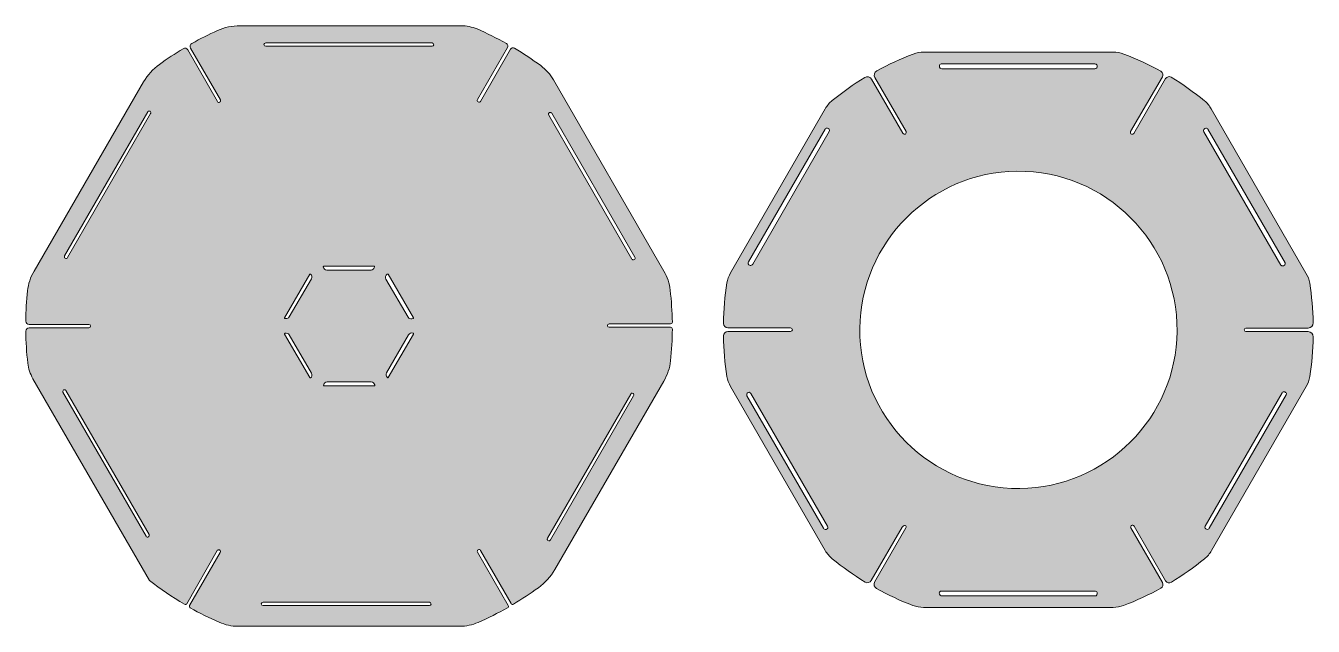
# Model space of a CAD drawing. Header units: inches. Extents: x -0.2 to 22.9, y 0 to 27.3.
# Drawn here: x 10.7 to 22.84, y 13.27 to 18.94 of the extents above; entities that cross this region are included whole.
import ezdxf

# ---------------------------------------------------------------- set-up
doc = ezdxf.new("R2010")
doc.units = ezdxf.units.IN
doc.header["$MEASUREMENT"] = 0
doc.layers.add('Paper Pumpkin Blank', color=7, linetype='Continuous', lineweight=0)

msp = doc.modelspace()

# ---------------------------------------------------------------- hatches: boundary and pattern name
at = {"layer": 'Paper Pumpkin Blank', "true_color": 0xf7941d, "transparency": 33554687}
h = msp.add_hatch(color=30, dxfattribs=at)
h.dxf.hatch_style = 2
edge = h.paths.add_edge_path()
edge.add_spline(control_points=[(13.542, 15.576), (13.542, 15.576), (13.958, 15.576), (13.958, 15.576), (13.975, 15.576), (13.989, 15.564), (13.992, 15.549), (13.992, 15.546), (13.993, 15.544), (13.993, 15.544), (13.993, 15.543), (13.99, 15.54), (13.989, 15.54), (13.989, 15.54), (13.514, 15.54), (13.514, 15.54), (13.511, 15.54), (13.508, 15.542), (13.51, 15.544), (13.51, 15.546), (13.51, 15.547), (13.513, 15.553), (13.513, 15.565), (13.526, 15.576), (13.542, 15.576)], knot_values=[0, 0, 0, 0, 1, 1, 1, 2, 2, 2, 3, 3, 3, 4, 4, 4, 5, 5, 5, 6, 6, 6, 7, 7, 7, 8, 8, 8, 8], degree=3, periodic=0)
edge = h.paths.add_edge_path()
edge.add_spline(control_points=[(15.621, 14.104), (15.621, 14.104), (16.406, 15.462), (16.406, 15.462), (16.41, 15.471), (16.419, 15.474), (16.428, 15.468), (16.436, 15.464), (16.439, 15.454), (16.433, 15.446), (16.433, 15.446), (15.649, 14.088), (15.649, 14.088), (15.644, 14.079), (15.635, 14.076), (15.626, 14.082), (15.619, 14.086), (15.617, 14.096), (15.621, 14.104)], knot_values=[0, 0, 0, 0, 1, 1, 1, 2, 2, 2, 3, 3, 3, 4, 4, 4, 5, 5, 5, 6, 6, 6, 6], degree=3, periodic=0)
edge = h.paths.add_edge_path()
edge.add_spline(control_points=[(15.639, 18.117), (15.647, 18.121), (15.657, 18.119), (15.661, 18.111), (15.661, 18.111), (16.446, 16.753), (16.446, 16.753), (16.45, 16.746), (16.447, 16.736), (16.44, 16.731), (16.432, 16.726), (16.422, 16.728), (16.418, 16.736), (16.418, 16.736), (15.633, 18.094), (15.633, 18.094), (15.629, 18.103), (15.631, 18.113), (15.639, 18.117)], knot_values=[0, 0, 0, 0, 1, 1, 1, 2, 2, 2, 3, 3, 3, 4, 4, 4, 5, 5, 5, 6, 6, 6, 6], degree=3, periodic=0)
edge = h.paths.add_edge_path()
edge.add_spline(control_points=[(14.533, 18.742), (14.533, 18.742), (12.964, 18.742), (12.964, 18.742), (12.954, 18.742), (12.947, 18.749), (12.947, 18.758), (12.947, 18.767), (12.954, 18.774), (12.964, 18.774), (12.964, 18.774), (14.532, 18.774), (14.532, 18.774), (14.542, 18.774), (14.549, 18.767), (14.549, 18.757), (14.549, 18.749), (14.542, 18.742), (14.533, 18.742)], knot_values=[0, 0, 0, 0, 1, 1, 1, 2, 2, 2, 3, 3, 3, 4, 4, 4, 5, 5, 5, 6, 6, 6, 6], degree=3, periodic=0)
edge = h.paths.add_edge_path()
edge.add_spline(control_points=[(14.357, 16.028), (14.357, 16.028), (14.119, 15.617), (14.119, 15.617), (14.118, 15.614), (14.115, 15.614), (14.114, 15.614), (14.112, 15.614), (14.112, 15.615), (14.108, 15.621), (14.097, 15.632), (14.096, 15.649), (14.103, 15.661), (14.103, 15.661), (14.311, 16.022), (14.311, 16.022), (14.319, 16.036), (14.337, 16.043), (14.353, 16.036), (14.356, 16.035), (14.356, 16.035), (14.357, 16.035), (14.358, 16.032), (14.358, 16.029), (14.357, 16.028)], knot_values=[0, 0, 0, 0, 1, 1, 1, 2, 2, 2, 3, 3, 3, 4, 4, 4, 5, 5, 5, 6, 6, 6, 7, 7, 7, 8, 8, 8, 8], degree=3, periodic=0)
edge = h.paths.add_edge_path()
edge.add_spline(control_points=[(14.356, 16.175), (14.354, 16.175), (14.353, 16.175), (14.343, 16.172), (14.329, 16.169), (14.314, 16.175), (14.306, 16.188), (14.306, 16.188), (14.097, 16.547), (14.097, 16.547), (14.089, 16.562), (14.093, 16.582), (14.108, 16.592), (14.111, 16.593), (14.111, 16.594), (14.112, 16.594), (14.114, 16.596), (14.117, 16.594), (14.118, 16.592), (14.118, 16.592), (14.356, 16.181), (14.356, 16.181), (14.358, 16.178), (14.358, 16.175), (14.356, 16.175)], knot_values=[0, 0, 0, 0, 1, 1, 1, 2, 2, 2, 3, 3, 3, 4, 4, 4, 5, 5, 5, 6, 6, 6, 7, 7, 7, 8, 8, 8, 8], degree=3, periodic=0)
edge = h.paths.add_edge_path()
edge.add_spline(control_points=[(13.957, 16.632), (13.957, 16.632), (13.54, 16.632), (13.54, 16.632), (13.524, 16.632), (13.51, 16.644), (13.507, 16.66), (13.507, 16.663), (13.506, 16.664), (13.506, 16.664), (13.506, 16.665), (13.508, 16.668), (13.51, 16.668), (13.51, 16.668), (13.985, 16.668), (13.985, 16.668), (13.988, 16.668), (13.99, 16.667), (13.989, 16.664), (13.989, 16.663), (13.989, 16.661), (13.986, 16.656), (13.985, 16.643), (13.972, 16.632), (13.957, 16.632)], knot_values=[0, 0, 0, 0, 1, 1, 1, 2, 2, 2, 3, 3, 3, 4, 4, 4, 5, 5, 5, 6, 6, 6, 7, 7, 7, 8, 8, 8, 8], degree=3, periodic=0)
edge = h.paths.add_edge_path()
edge.add_spline(control_points=[(13.394, 15.658), (13.403, 15.643), (13.4, 15.622), (13.385, 15.614), (13.385, 15.614), (13.385, 15.614), (13.385, 15.614), (13.385, 15.614), (13.385, 15.614), (13.385, 15.614), (13.383, 15.613), (13.381, 15.614), (13.379, 15.617), (13.379, 15.617), (13.14, 16.028), (13.14, 16.028), (13.139, 16.031), (13.139, 16.033), (13.142, 16.033), (13.143, 16.035), (13.146, 16.035), (13.147, 16.036), (13.161, 16.04), (13.178, 16.033), (13.185, 16.021), (13.185, 16.021), (13.394, 15.658), (13.394, 15.658)], knot_values=[0, 0, 0, 0, 1, 1, 1, 2, 2, 2, 3, 3, 3, 4, 4, 4, 5, 5, 5, 6, 6, 6, 7, 7, 7, 8, 8, 8, 9, 9, 9, 9], degree=3, periodic=0)
edge = h.paths.add_edge_path()
edge.add_spline(control_points=[(13.185, 16.19), (13.178, 16.179), (13.165, 16.172), (13.153, 16.174), (13.144, 16.175), (13.143, 16.174), (13.142, 16.175), (13.142, 16.175), (13.142, 16.175), (13.142, 16.175), (13.14, 16.176), (13.14, 16.179), (13.142, 16.181), (13.142, 16.181), (13.379, 16.592), (13.379, 16.592), (13.381, 16.594), (13.383, 16.594), (13.385, 16.594), (13.385, 16.594), (13.385, 16.594), (13.386, 16.593), (13.399, 16.582), (13.403, 16.565), (13.394, 16.55), (13.394, 16.55), (13.185, 16.19), (13.185, 16.19)], knot_values=[0, 0, 0, 0, 1, 1, 1, 2, 2, 2, 3, 3, 3, 4, 4, 4, 5, 5, 5, 6, 6, 6, 7, 7, 7, 8, 8, 8, 9, 9, 9, 9], degree=3, periodic=0)
edge = h.paths.add_edge_path()
edge.add_spline(control_points=[(14.507, 13.467), (14.507, 13.467), (12.939, 13.467), (12.939, 13.467), (12.929, 13.467), (12.922, 13.474), (12.922, 13.483), (12.922, 13.492), (12.929, 13.499), (12.939, 13.499), (12.939, 13.499), (14.507, 13.499), (14.507, 13.499), (14.517, 13.499), (14.524, 13.492), (14.524, 13.482), (14.522, 13.474), (14.515, 13.467), (14.507, 13.467)], knot_values=[0, 0, 0, 0, 1, 1, 1, 2, 2, 2, 3, 3, 3, 4, 4, 4, 5, 5, 5, 6, 6, 6, 6], degree=3, periodic=0)
edge = h.paths.add_edge_path()
edge.add_spline(control_points=[(11.878, 18.107), (11.878, 18.107), (11.094, 16.749), (11.094, 16.749), (11.09, 16.74), (11.081, 16.738), (11.072, 16.743), (11.064, 16.749), (11.061, 16.757), (11.067, 16.765), (11.067, 16.765), (11.851, 18.124), (11.851, 18.124), (11.856, 18.132), (11.865, 18.135), (11.874, 18.129), (11.881, 18.124), (11.883, 18.114), (11.878, 18.107)], knot_values=[0, 0, 0, 0, 1, 1, 1, 2, 2, 2, 3, 3, 3, 4, 4, 4, 5, 5, 5, 6, 6, 6, 6], degree=3, periodic=0)
edge = h.paths.add_edge_path()
edge.add_spline(control_points=[(11.857, 14.115), (11.849, 14.111), (11.839, 14.112), (11.835, 14.121), (11.835, 14.121), (11.05, 15.479), (11.05, 15.479), (11.046, 15.486), (11.049, 15.496), (11.056, 15.501), (11.064, 15.506), (11.074, 15.504), (11.078, 15.496), (11.078, 15.496), (11.863, 14.138), (11.863, 14.138), (11.868, 14.129), (11.865, 14.121), (11.857, 14.115)], knot_values=[0, 0, 0, 0, 1, 1, 1, 2, 2, 2, 3, 3, 3, 4, 4, 4, 5, 5, 5, 6, 6, 6, 6], degree=3, periodic=0)
edge = h.paths.add_edge_path()
edge.add_spline(control_points=[(16.782, 15.776), (16.793, 15.876), (16.799, 15.975), (16.799, 16.075), (16.799, 16.085), (16.792, 16.092), (16.782, 16.092), (16.782, 16.092), (16.203, 16.092), (16.203, 16.092), (16.193, 16.092), (16.186, 16.099), (16.186, 16.108), (16.186, 16.117), (16.193, 16.124), (16.203, 16.124), (16.203, 16.124), (16.782, 16.124), (16.782, 16.124), (16.792, 16.124), (16.799, 16.131), (16.799, 16.14), (16.797, 16.242), (16.79, 16.342), (16.779, 16.442), (16.772, 16.506), (16.751, 16.567), (16.719, 16.621), (16.719, 16.621), (15.678, 18.425), (15.678, 18.425), (15.647, 18.478), (15.607, 18.524), (15.557, 18.56), (15.478, 18.618), (15.396, 18.674), (15.31, 18.724), (15.297, 18.732), (15.279, 18.726), (15.272, 18.714), (15.272, 18.714), (14.989, 18.222), (14.989, 18.222), (14.985, 18.214), (14.975, 18.211), (14.967, 18.217), (14.958, 18.221), (14.956, 18.231), (14.961, 18.239), (14.961, 18.239), (15.244, 18.731), (15.244, 18.731), (15.251, 18.743), (15.247, 18.761), (15.235, 18.768), (15.143, 18.819), (15.051, 18.865), (14.957, 18.906), (14.91, 18.926), (14.857, 18.936), (14.806, 18.936), (14.806, 18.936), (12.721, 18.936), (12.721, 18.936), (12.647, 18.936), (12.575, 18.921), (12.508, 18.89), (12.426, 18.854), (12.346, 18.814), (12.267, 18.769), (12.251, 18.761), (12.246, 18.742), (12.254, 18.726), (12.254, 18.726), (12.536, 18.238), (12.536, 18.238), (12.54, 18.231), (12.537, 18.221), (12.531, 18.215), (12.522, 18.211), (12.512, 18.213), (12.508, 18.221), (12.508, 18.221), (12.228, 18.708), (12.228, 18.708), (12.219, 18.724), (12.2, 18.729), (12.185, 18.719), (12.108, 18.674), (12.033, 18.624), (11.961, 18.571), (11.9, 18.526), (11.85, 18.471), (11.812, 18.406), (11.812, 18.406), (10.778, 16.621), (10.778, 16.621), (10.744, 16.564), (10.724, 16.501), (10.717, 16.436), (10.707, 16.342), (10.7, 16.247), (10.7, 16.151), (10.7, 16.133), (10.714, 16.119), (10.732, 16.119), (10.732, 16.119), (11.294, 16.119), (11.294, 16.119), (11.304, 16.119), (11.311, 16.113), (11.311, 16.103), (11.311, 16.094), (11.304, 16.088), (11.294, 16.088), (11.294, 16.088), (10.732, 16.088), (10.732, 16.088), (10.714, 16.088), (10.7, 16.072), (10.7, 16.056), (10.701, 15.954), (10.708, 15.854), (10.719, 15.754), (10.725, 15.703), (10.742, 15.653), (10.768, 15.607), (10.768, 15.607), (11.867, 13.704), (11.867, 13.704), (11.971, 13.624), (12.081, 13.549), (12.196, 13.479), (12.204, 13.475), (12.214, 13.478), (12.218, 13.485), (12.218, 13.485), (12.507, 13.986), (12.507, 13.986), (12.511, 13.994), (12.521, 13.997), (12.529, 13.992), (12.537, 13.986), (12.54, 13.978), (12.535, 13.969), (12.535, 13.969), (12.246, 13.468), (12.246, 13.468), (12.242, 13.46), (12.244, 13.45), (12.251, 13.446), (12.34, 13.396), (12.432, 13.35), (12.524, 13.31), (12.581, 13.285), (12.642, 13.272), (12.704, 13.272), (12.704, 13.272), (14.792, 13.272), (14.792, 13.272), (14.853, 13.272), (14.912, 13.285), (14.968, 13.308), (15.062, 13.35), (15.154, 13.396), (15.244, 13.446), (15.253, 13.45), (15.256, 13.46), (15.25, 13.468), (15.25, 13.468), (14.961, 13.971), (14.961, 13.971), (14.957, 13.978), (14.96, 13.988), (14.967, 13.993), (14.975, 13.997), (14.985, 13.996), (14.989, 13.988), (14.989, 13.988), (15.278, 13.486), (15.278, 13.486), (15.282, 13.478), (15.293, 13.475), (15.3, 13.481), (15.381, 13.528), (15.458, 13.579), (15.535, 13.635), (15.597, 13.681), (15.65, 13.739), (15.69, 13.806), (15.69, 13.806), (16.718, 15.585), (16.718, 15.585), (16.753, 15.643), (16.775, 15.708), (16.782, 15.776)], knot_values=[0, 0, 0, 0, 1, 1, 1, 2, 2, 2, 3, 3, 3, 4, 4, 4, 5, 5, 5, 6, 6, 6, 7, 7, 7, 8, 8, 8, 9, 9, 9, 10, 10, 10, 11, 11, 11, 12, 12, 12, 13, 13, 13, 14, 14, 14, 15, 15, 15, 16, 16, 16, 17, 17, 17, 18, 18, 18, 19, 19, 19, 20, 20, 20, 21, 21, 21, 22, 22, 22, 23, 23, 23, 24, 24, 24, 25, 25, 25, 26, 26, 26, 27, 27, 27, 28, 28, 28, 29, 29, 29, 30, 30, 30, 31, 31, 31, 32, 32, 32, 33, 33, 33, 34, 34, 34, 35, 35, 35, 36, 36, 36, 37, 37, 37, 38, 38, 38, 39, 39, 39, 40, 40, 40, 41, 41, 41, 42, 42, 42, 43, 43, 43, 44, 44, 44, 45, 45, 45, 46, 46, 46, 47, 47, 47, 48, 48, 48, 49, 49, 49, 50, 50, 50, 51, 51, 51, 52, 52, 52, 53, 53, 53, 54, 54, 54, 55, 55, 55, 56, 56, 56, 57, 57, 57, 58, 58, 58, 59, 59, 59, 60, 60, 60, 61, 61, 61, 62, 62, 62, 63, 63, 63, 64, 64, 64, 65, 65, 65, 65], degree=3, periodic=0)
h = msp.add_hatch(color=30, dxfattribs=at)
h.dxf.hatch_style = 2
edge = h.paths.add_edge_path()
edge.add_spline(control_points=[(21.832, 14.192), (21.822, 14.197), (21.819, 14.208), (21.825, 14.217), (21.825, 14.217), (22.551, 15.475), (22.551, 15.475), (22.556, 15.483), (22.567, 15.486), (22.575, 15.482), (22.575, 15.482), (22.583, 15.478), (22.583, 15.478), (22.592, 15.474), (22.594, 15.462), (22.59, 15.454), (22.59, 15.454), (21.864, 14.196), (21.864, 14.196), (21.858, 14.186), (21.847, 14.183), (21.839, 14.189), (21.839, 14.189), (21.832, 14.192), (21.832, 14.192)], knot_values=[0, 0, 0, 0, 1, 1, 1, 2, 2, 2, 3, 3, 3, 4, 4, 4, 5, 5, 5, 6, 6, 6, 7, 7, 7, 8, 8, 8, 8], degree=3, periodic=0)
edge = h.paths.add_edge_path()
edge.add_spline(control_points=[(21.818, 17.964), (21.818, 17.964), (21.822, 17.967), (21.822, 17.967), (21.832, 17.972), (21.846, 17.969), (21.851, 17.96), (21.851, 17.96), (22.578, 16.701), (22.578, 16.701), (22.582, 16.693), (22.579, 16.683), (22.572, 16.678), (22.572, 16.678), (22.563, 16.672), (22.563, 16.672), (22.554, 16.668), (22.544, 16.671), (22.539, 16.678), (22.539, 16.678), (21.813, 17.936), (21.813, 17.936), (21.806, 17.946), (21.808, 17.958), (21.818, 17.964)], knot_values=[0, 0, 0, 0, 1, 1, 1, 2, 2, 2, 3, 3, 3, 4, 4, 4, 5, 5, 5, 6, 6, 6, 7, 7, 7, 8, 8, 8, 8], degree=3, periodic=0)
edge = h.paths.add_edge_path()
edge.add_spline(control_points=[(20.076, 14.571), (19.239, 14.564), (18.56, 15.243), (18.567, 16.081), (18.574, 16.893), (19.238, 17.557), (20.05, 17.564), (20.888, 17.571), (21.567, 16.892), (21.56, 16.054), (21.553, 15.242), (20.889, 14.578), (20.076, 14.571)], knot_values=[0, 0, 0, 0, 1, 1, 1, 2, 2, 2, 3, 3, 3, 4, 4, 4, 4], degree=3, periodic=0)
edge = h.paths.add_edge_path()
edge.add_spline(control_points=[(20.785, 13.558), (20.785, 13.558), (19.344, 13.558), (19.344, 13.558), (19.329, 13.558), (19.317, 13.571), (19.317, 13.586), (19.317, 13.586), (19.317, 13.586), (19.317, 13.586), (19.317, 13.594), (19.321, 13.604), (19.343, 13.604), (19.343, 13.604), (19.347, 13.604), (19.347, 13.604), (19.347, 13.604), (20.783, 13.604), (20.783, 13.604), (20.793, 13.604), (20.803, 13.599), (20.806, 13.589), (20.811, 13.572), (20.8, 13.558), (20.785, 13.558)], knot_values=[0, 0, 0, 0, 1, 1, 1, 2, 2, 2, 3, 3, 3, 4, 4, 4, 5, 5, 5, 6, 6, 6, 7, 7, 7, 8, 8, 8, 8], degree=3, periodic=0)
edge = h.paths.add_edge_path()
edge.add_spline(control_points=[(18.279, 17.938), (18.279, 17.938), (17.557, 16.688), (17.557, 16.688), (17.553, 16.679), (17.542, 16.674), (17.532, 16.676), (17.515, 16.679), (17.51, 16.697), (17.517, 16.71), (17.517, 16.71), (18.239, 17.96), (18.239, 17.96), (18.243, 17.968), (18.254, 17.974), (18.264, 17.971), (18.279, 17.967), (18.286, 17.95), (18.279, 17.938)], knot_values=[0, 0, 0, 0, 1, 1, 1, 2, 2, 2, 3, 3, 3, 4, 4, 4, 5, 5, 5, 6, 6, 6, 6], degree=3, periodic=0)
edge = h.paths.add_edge_path()
edge.add_spline(control_points=[(18.249, 14.185), (18.239, 14.182), (18.229, 14.188), (18.224, 14.196), (18.224, 14.196), (17.503, 15.444), (17.503, 15.444), (17.499, 15.453), (17.499, 15.464), (17.504, 15.471), (17.515, 15.483), (17.533, 15.481), (17.54, 15.467), (17.54, 15.467), (18.262, 14.217), (18.262, 14.217), (18.272, 14.206), (18.265, 14.189), (18.249, 14.185)], knot_values=[0, 0, 0, 0, 1, 1, 1, 2, 2, 2, 3, 3, 3, 4, 4, 4, 5, 5, 5, 6, 6, 6, 6], degree=3, periodic=0)
edge = h.paths.add_edge_path()
edge.add_spline(control_points=[(19.318, 18.558), (19.318, 18.568), (19.326, 18.576), (19.336, 18.576), (19.336, 18.576), (20.783, 18.576), (20.783, 18.576), (20.793, 18.576), (20.803, 18.571), (20.806, 18.561), (20.811, 18.546), (20.799, 18.531), (20.785, 18.531), (20.785, 18.531), (19.34, 18.531), (19.34, 18.531), (19.328, 18.531), (19.318, 18.54), (19.318, 18.553), (19.318, 18.553), (19.318, 18.558), (19.318, 18.558), (19.318, 18.558), (19.318, 18.558), (19.318, 18.558)], knot_values=[0, 0, 0, 0, 1, 1, 1, 2, 2, 2, 3, 3, 3, 4, 4, 4, 5, 5, 5, 6, 6, 6, 7, 7, 7, 8, 8, 8, 8], degree=3, periodic=0)
edge = h.paths.add_edge_path()
edge.add_spline(control_points=[(22.811, 15.628), (22.831, 15.75), (22.842, 15.875), (22.844, 16.003), (22.844, 16.029), (22.824, 16.051), (22.797, 16.051), (22.797, 16.051), (22.21, 16.051), (22.21, 16.051), (22.2, 16.051), (22.193, 16.058), (22.193, 16.068), (22.193, 16.068), (22.193, 16.068), (22.193, 16.068), (22.193, 16.078), (22.201, 16.085), (22.21, 16.085), (22.21, 16.085), (22.797, 16.085), (22.797, 16.085), (22.824, 16.085), (22.844, 16.106), (22.844, 16.133), (22.842, 16.261), (22.829, 16.386), (22.811, 16.508), (22.806, 16.542), (22.794, 16.575), (22.776, 16.604), (22.776, 16.604), (21.883, 18.151), (21.883, 18.151), (21.867, 18.181), (21.844, 18.207), (21.818, 18.229), (21.718, 18.31), (21.614, 18.385), (21.504, 18.451), (21.486, 18.462), (21.463, 18.456), (21.451, 18.438), (21.451, 18.438), (21.153, 17.921), (21.153, 17.921), (21.149, 17.913), (21.138, 17.91), (21.129, 17.914), (21.121, 17.918), (21.118, 17.929), (21.122, 17.938), (21.122, 17.938), (21.421, 18.454), (21.421, 18.454), (21.432, 18.472), (21.425, 18.496), (21.407, 18.507), (21.294, 18.569), (21.178, 18.624), (21.057, 18.669), (21.025, 18.682), (20.99, 18.688), (20.957, 18.688), (20.957, 18.688), (19.171, 18.688), (19.171, 18.688), (19.136, 18.688), (19.103, 18.682), (19.071, 18.669), (18.953, 18.625), (18.838, 18.571), (18.728, 18.511), (18.704, 18.499), (18.697, 18.469), (18.71, 18.447), (18.71, 18.447), (19.004, 17.939), (19.004, 17.939), (19.008, 17.931), (19.006, 17.919), (18.997, 17.915), (18.989, 17.911), (18.979, 17.914), (18.974, 17.922), (18.974, 17.922), (18.679, 18.432), (18.679, 18.432), (18.667, 18.454), (18.636, 18.462), (18.614, 18.449), (18.507, 18.383), (18.404, 18.31), (18.307, 18.231), (18.281, 18.21), (18.258, 18.182), (18.242, 18.153), (18.242, 18.153), (17.349, 16.606), (17.349, 16.606), (17.332, 16.576), (17.319, 16.543), (17.314, 16.51), (17.294, 16.385), (17.282, 16.258), (17.281, 16.128), (17.281, 16.106), (17.299, 16.086), (17.321, 16.086), (17.321, 16.086), (17.915, 16.086), (17.915, 16.086), (17.925, 16.086), (17.932, 16.078), (17.932, 16.069), (17.932, 16.06), (17.924, 16.053), (17.915, 16.053), (17.915, 16.053), (17.321, 16.053), (17.321, 16.053), (17.299, 16.053), (17.281, 16.035), (17.281, 16.011), (17.283, 15.882), (17.294, 15.754), (17.314, 15.629), (17.319, 15.596), (17.331, 15.562), (17.349, 15.533), (17.349, 15.533), (18.242, 13.986), (18.242, 13.986), (18.258, 13.957), (18.281, 13.931), (18.307, 13.908), (18.406, 13.829), (18.508, 13.756), (18.617, 13.689), (18.638, 13.676), (18.664, 13.683), (18.676, 13.704), (18.676, 13.704), (18.967, 14.207), (18.967, 14.207), (18.972, 14.217), (18.985, 14.224), (18.996, 14.224), (18.996, 14.224), (18.996, 14.224), (18.996, 14.224), (19.004, 14.219), (19.007, 14.208), (19.003, 14.2), (19.003, 14.2), (18.707, 13.687), (18.707, 13.687), (18.694, 13.667), (18.703, 13.64), (18.724, 13.628), (18.835, 13.567), (18.95, 13.514), (19.069, 13.468), (19.101, 13.456), (19.136, 13.45), (19.169, 13.45), (19.169, 13.45), (20.956, 13.45), (20.956, 13.45), (20.99, 13.45), (21.024, 13.456), (21.056, 13.468), (21.176, 13.514), (21.293, 13.568), (21.406, 13.631), (21.425, 13.642), (21.432, 13.665), (21.421, 13.685), (21.421, 13.685), (21.124, 14.2), (21.124, 14.2), (21.119, 14.208), (21.122, 14.219), (21.131, 14.224), (21.139, 14.228), (21.149, 14.225), (21.154, 14.217), (21.154, 14.217), (21.451, 13.701), (21.451, 13.701), (21.463, 13.682), (21.488, 13.676), (21.506, 13.687), (21.615, 13.754), (21.719, 13.828), (21.819, 13.908), (21.846, 13.929), (21.868, 13.957), (21.885, 13.986), (21.885, 13.986), (22.778, 15.533), (22.778, 15.533), (22.793, 15.561), (22.806, 15.594), (22.811, 15.628)], knot_values=[0, 0, 0, 0, 1, 1, 1, 2, 2, 2, 3, 3, 3, 4, 4, 4, 5, 5, 5, 6, 6, 6, 7, 7, 7, 8, 8, 8, 9, 9, 9, 10, 10, 10, 11, 11, 11, 12, 12, 12, 13, 13, 13, 14, 14, 14, 15, 15, 15, 16, 16, 16, 17, 17, 17, 18, 18, 18, 19, 19, 19, 20, 20, 20, 21, 21, 21, 22, 22, 22, 23, 23, 23, 24, 24, 24, 25, 25, 25, 26, 26, 26, 27, 27, 27, 28, 28, 28, 29, 29, 29, 30, 30, 30, 31, 31, 31, 32, 32, 32, 33, 33, 33, 34, 34, 34, 35, 35, 35, 36, 36, 36, 37, 37, 37, 38, 38, 38, 39, 39, 39, 40, 40, 40, 41, 41, 41, 42, 42, 42, 43, 43, 43, 44, 44, 44, 45, 45, 45, 46, 46, 46, 47, 47, 47, 48, 48, 48, 49, 49, 49, 50, 50, 50, 51, 51, 51, 52, 52, 52, 53, 53, 53, 54, 54, 54, 55, 55, 55, 56, 56, 56, 57, 57, 57, 58, 58, 58, 59, 59, 59, 60, 60, 60, 61, 61, 61, 62, 62, 62, 63, 63, 63, 64, 64, 64, 65, 65, 65, 66, 66, 66, 67, 67, 67, 68, 68, 68, 68], degree=3, periodic=0)

# ---------------------------------------------------------------- linework, layer by layer
at = {"layer": 'Paper Pumpkin Blank'}
for points, knots in [([(16.782, 15.776), (16.793, 15.876), (16.799, 15.975), (16.799, 16.075), (16.799, 16.085), (16.792, 16.092), (16.782, 16.092), (16.782, 16.092), (16.203, 16.092), (16.203, 16.092), (16.193, 16.092), (16.186, 16.099), (16.186, 16.108), (16.186, 16.117), (16.193, 16.124), (16.203, 16.124), (16.203, 16.124), (16.782, 16.124), (16.782, 16.124), (16.792, 16.124), (16.799, 16.131), (16.799, 16.14), (16.797, 16.242), (16.79, 16.342), (16.779, 16.442), (16.772, 16.506), (16.751, 16.567), (16.719, 16.621), (16.719, 16.621), (15.678, 18.425), (15.678, 18.425), (15.647, 18.478), (15.607, 18.524), (15.557, 18.56), (15.478, 18.618), (15.396, 18.674), (15.31, 18.724), (15.297, 18.732), (15.279, 18.726), (15.272, 18.714), (15.272, 18.714), (14.989, 18.222), (14.989, 18.222), (14.985, 18.214), (14.975, 18.211), (14.967, 18.217), (14.958, 18.221), (14.956, 18.231), (14.961, 18.239), (14.961, 18.239), (15.244, 18.731), (15.244, 18.731), (15.251, 18.743), (15.247, 18.761), (15.235, 18.768), (15.143, 18.819), (15.051, 18.865), (14.957, 18.906), (14.91, 18.926), (14.857, 18.936), (14.806, 18.936), (14.806, 18.936), (12.721, 18.936), (12.721, 18.936), (12.647, 18.936), (12.575, 18.921), (12.508, 18.89), (12.426, 18.854), (12.346, 18.814), (12.267, 18.769), (12.251, 18.761), (12.246, 18.742), (12.254, 18.726), (12.254, 18.726), (12.536, 18.238), (12.536, 18.238), (12.54, 18.231), (12.537, 18.221), (12.531, 18.215), (12.522, 18.211), (12.512, 18.213), (12.508, 18.221), (12.508, 18.221), (12.228, 18.708), (12.228, 18.708), (12.219, 18.724), (12.2, 18.729), (12.185, 18.719), (12.108, 18.674), (12.033, 18.624), (11.961, 18.571), (11.9, 18.526), (11.85, 18.471), (11.812, 18.406), (11.812, 18.406), (10.778, 16.621), (10.778, 16.621), (10.744, 16.564), (10.724, 16.501), (10.717, 16.436), (10.707, 16.342), (10.7, 16.247), (10.7, 16.151), (10.7, 16.133), (10.714, 16.119), (10.732, 16.119), (10.732, 16.119), (11.294, 16.119), (11.294, 16.119), (11.304, 16.119), (11.311, 16.113), (11.311, 16.103), (11.311, 16.094), (11.304, 16.088), (11.294, 16.088), (11.294, 16.088), (10.732, 16.088), (10.732, 16.088), (10.714, 16.088), (10.7, 16.072), (10.7, 16.056), (10.701, 15.954), (10.708, 15.854), (10.719, 15.754), (10.725, 15.703), (10.742, 15.653), (10.768, 15.607), (10.768, 15.607), (11.867, 13.704), (11.867, 13.704), (11.971, 13.624), (12.081, 13.549), (12.196, 13.479), (12.204, 13.475), (12.214, 13.478), (12.218, 13.485), (12.218, 13.485), (12.507, 13.986), (12.507, 13.986), (12.511, 13.994), (12.521, 13.997), (12.529, 13.992), (12.537, 13.986), (12.54, 13.978), (12.535, 13.969), (12.535, 13.969), (12.246, 13.468), (12.246, 13.468), (12.242, 13.46), (12.244, 13.45), (12.251, 13.446), (12.34, 13.396), (12.432, 13.35), (12.524, 13.31), (12.581, 13.285), (12.642, 13.272), (12.704, 13.272), (12.704, 13.272), (14.792, 13.272), (14.792, 13.272), (14.853, 13.272), (14.912, 13.285), (14.968, 13.308), (15.062, 13.35), (15.154, 13.396), (15.244, 13.446), (15.253, 13.45), (15.256, 13.46), (15.25, 13.468), (15.25, 13.468), (14.961, 13.971), (14.961, 13.971), (14.957, 13.978), (14.96, 13.988), (14.967, 13.993), (14.975, 13.997), (14.985, 13.996), (14.989, 13.988), (14.989, 13.988), (15.278, 13.486), (15.278, 13.486), (15.282, 13.478), (15.293, 13.475), (15.3, 13.481), (15.381, 13.528), (15.458, 13.579), (15.535, 13.635), (15.597, 13.681), (15.65, 13.739), (15.69, 13.806), (15.69, 13.806), (16.718, 15.585), (16.718, 15.585), (16.753, 15.643), (16.775, 15.708), (16.782, 15.776)], [0, 0, 0, 0, 1, 1, 1, 2, 2, 2, 3, 3, 3, 4, 4, 4, 5, 5, 5, 6, 6, 6, 7, 7, 7, 8, 8, 8, 9, 9, 9, 10, 10, 10, 11, 11, 11, 12, 12, 12, 13, 13, 13, 14, 14, 14, 15, 15, 15, 16, 16, 16, 17, 17, 17, 18, 18, 18, 19, 19, 19, 20, 20, 20, 21, 21, 21, 22, 22, 22, 23, 23, 23, 24, 24, 24, 25, 25, 25, 26, 26, 26, 27, 27, 27, 28, 28, 28, 29, 29, 29, 30, 30, 30, 31, 31, 31, 32, 32, 32, 33, 33, 33, 34, 34, 34, 35, 35, 35, 36, 36, 36, 37, 37, 37, 38, 38, 38, 39, 39, 39, 40, 40, 40, 41, 41, 41, 42, 42, 42, 43, 43, 43, 44, 44, 44, 45, 45, 45, 46, 46, 46, 47, 47, 47, 48, 48, 48, 49, 49, 49, 50, 50, 50, 51, 51, 51, 52, 52, 52, 53, 53, 53, 54, 54, 54, 55, 55, 55, 56, 56, 56, 57, 57, 57, 58, 58, 58, 59, 59, 59, 60, 60, 60, 61, 61, 61, 62, 62, 62, 63, 63, 63, 64, 64, 64, 65, 65, 65, 65]), ([(14.533, 18.742), (14.533, 18.742), (12.964, 18.742), (12.964, 18.742), (12.954, 18.742), (12.947, 18.749), (12.947, 18.758), (12.947, 18.767), (12.954, 18.774), (12.964, 18.774), (12.964, 18.774), (14.532, 18.774), (14.532, 18.774), (14.542, 18.774), (14.549, 18.767), (14.549, 18.757), (14.549, 18.749), (14.542, 18.742), (14.533, 18.742)], [0, 0, 0, 0, 1, 1, 1, 2, 2, 2, 3, 3, 3, 4, 4, 4, 5, 5, 5, 6, 6, 6, 6]), ([(22.811, 15.628), (22.831, 15.75), (22.842, 15.875), (22.844, 16.003), (22.844, 16.029), (22.824, 16.051), (22.797, 16.051), (22.797, 16.051), (22.21, 16.051), (22.21, 16.051), (22.2, 16.051), (22.193, 16.058), (22.193, 16.068), (22.193, 16.068), (22.193, 16.068), (22.193, 16.068), (22.193, 16.078), (22.201, 16.085), (22.21, 16.085), (22.21, 16.085), (22.797, 16.085), (22.797, 16.085), (22.824, 16.085), (22.844, 16.106), (22.844, 16.133), (22.842, 16.261), (22.829, 16.386), (22.811, 16.508), (22.806, 16.542), (22.794, 16.575), (22.776, 16.604), (22.776, 16.604), (21.883, 18.151), (21.883, 18.151), (21.867, 18.181), (21.844, 18.207), (21.818, 18.229), (21.718, 18.31), (21.614, 18.385), (21.504, 18.451), (21.486, 18.462), (21.463, 18.456), (21.451, 18.438), (21.451, 18.438), (21.153, 17.921), (21.153, 17.921), (21.149, 17.913), (21.138, 17.91), (21.129, 17.914), (21.121, 17.918), (21.118, 17.929), (21.122, 17.938), (21.122, 17.938), (21.421, 18.454), (21.421, 18.454), (21.432, 18.472), (21.425, 18.496), (21.407, 18.507), (21.294, 18.569), (21.178, 18.624), (21.057, 18.669), (21.025, 18.682), (20.99, 18.688), (20.957, 18.688), (20.957, 18.688), (19.171, 18.688), (19.171, 18.688), (19.136, 18.688), (19.103, 18.682), (19.071, 18.669), (18.953, 18.625), (18.838, 18.571), (18.728, 18.511), (18.704, 18.499), (18.697, 18.469), (18.71, 18.447), (18.71, 18.447), (19.004, 17.939), (19.004, 17.939), (19.008, 17.931), (19.006, 17.919), (18.997, 17.915), (18.989, 17.911), (18.979, 17.914), (18.974, 17.922), (18.974, 17.922), (18.679, 18.432), (18.679, 18.432), (18.667, 18.454), (18.636, 18.462), (18.614, 18.449), (18.507, 18.383), (18.404, 18.31), (18.307, 18.231), (18.281, 18.21), (18.258, 18.182), (18.242, 18.153), (18.242, 18.153), (17.349, 16.606), (17.349, 16.606), (17.332, 16.576), (17.319, 16.543), (17.314, 16.51), (17.294, 16.385), (17.282, 16.258), (17.281, 16.128), (17.281, 16.106), (17.299, 16.086), (17.321, 16.086), (17.321, 16.086), (17.915, 16.086), (17.915, 16.086), (17.925, 16.086), (17.932, 16.078), (17.932, 16.069), (17.932, 16.06), (17.924, 16.053), (17.915, 16.053), (17.915, 16.053), (17.321, 16.053), (17.321, 16.053), (17.299, 16.053), (17.281, 16.035), (17.281, 16.011), (17.283, 15.882), (17.294, 15.754), (17.314, 15.629), (17.319, 15.596), (17.331, 15.562), (17.349, 15.533), (17.349, 15.533), (18.242, 13.986), (18.242, 13.986), (18.258, 13.957), (18.281, 13.931), (18.307, 13.908), (18.406, 13.829), (18.508, 13.756), (18.617, 13.689), (18.638, 13.676), (18.664, 13.683), (18.676, 13.704), (18.676, 13.704), (18.967, 14.207), (18.967, 14.207), (18.972, 14.217), (18.985, 14.224), (18.996, 14.224), (18.996, 14.224), (18.996, 14.224), (18.996, 14.224), (19.004, 14.219), (19.007, 14.208), (19.003, 14.2), (19.003, 14.2), (18.707, 13.687), (18.707, 13.687), (18.694, 13.667), (18.703, 13.64), (18.724, 13.628), (18.835, 13.567), (18.95, 13.514), (19.069, 13.468), (19.101, 13.456), (19.136, 13.45), (19.169, 13.45), (19.169, 13.45), (20.956, 13.45), (20.956, 13.45), (20.99, 13.45), (21.024, 13.456), (21.056, 13.468), (21.176, 13.514), (21.293, 13.568), (21.406, 13.631), (21.425, 13.642), (21.432, 13.665), (21.421, 13.685), (21.421, 13.685), (21.124, 14.2), (21.124, 14.2), (21.119, 14.208), (21.122, 14.219), (21.131, 14.224), (21.139, 14.228), (21.149, 14.225), (21.154, 14.217), (21.154, 14.217), (21.451, 13.701), (21.451, 13.701), (21.463, 13.682), (21.488, 13.676), (21.506, 13.687), (21.615, 13.754), (21.719, 13.828), (21.819, 13.908), (21.846, 13.929), (21.868, 13.957), (21.885, 13.986), (21.885, 13.986), (22.778, 15.533), (22.778, 15.533), (22.793, 15.561), (22.806, 15.594), (22.811, 15.628)], [0, 0, 0, 0, 1, 1, 1, 2, 2, 2, 3, 3, 3, 4, 4, 4, 5, 5, 5, 6, 6, 6, 7, 7, 7, 8, 8, 8, 9, 9, 9, 10, 10, 10, 11, 11, 11, 12, 12, 12, 13, 13, 13, 14, 14, 14, 15, 15, 15, 16, 16, 16, 17, 17, 17, 18, 18, 18, 19, 19, 19, 20, 20, 20, 21, 21, 21, 22, 22, 22, 23, 23, 23, 24, 24, 24, 25, 25, 25, 26, 26, 26, 27, 27, 27, 28, 28, 28, 29, 29, 29, 30, 30, 30, 31, 31, 31, 32, 32, 32, 33, 33, 33, 34, 34, 34, 35, 35, 35, 36, 36, 36, 37, 37, 37, 38, 38, 38, 39, 39, 39, 40, 40, 40, 41, 41, 41, 42, 42, 42, 43, 43, 43, 44, 44, 44, 45, 45, 45, 46, 46, 46, 47, 47, 47, 48, 48, 48, 49, 49, 49, 50, 50, 50, 51, 51, 51, 52, 52, 52, 53, 53, 53, 54, 54, 54, 55, 55, 55, 56, 56, 56, 57, 57, 57, 58, 58, 58, 59, 59, 59, 60, 60, 60, 61, 61, 61, 62, 62, 62, 63, 63, 63, 64, 64, 64, 65, 65, 65, 66, 66, 66, 67, 67, 67, 68, 68, 68, 68]), ([(19.318, 18.558), (19.318, 18.568), (19.326, 18.576), (19.336, 18.576), (19.336, 18.576), (20.783, 18.576), (20.783, 18.576), (20.793, 18.576), (20.803, 18.571), (20.806, 18.561), (20.811, 18.546), (20.799, 18.531), (20.785, 18.531), (20.785, 18.531), (19.34, 18.531), (19.34, 18.531), (19.328, 18.531), (19.318, 18.54), (19.318, 18.553), (19.318, 18.553), (19.318, 18.558), (19.318, 18.558), (19.318, 18.558), (19.318, 18.558), (19.318, 18.558)], [0, 0, 0, 0, 1, 1, 1, 2, 2, 2, 3, 3, 3, 4, 4, 4, 5, 5, 5, 6, 6, 6, 7, 7, 7, 8, 8, 8, 8]), ([(11.878, 18.107), (11.878, 18.107), (11.094, 16.749), (11.094, 16.749), (11.09, 16.74), (11.081, 16.738), (11.072, 16.743), (11.064, 16.749), (11.061, 16.757), (11.067, 16.765), (11.067, 16.765), (11.851, 18.124), (11.851, 18.124), (11.856, 18.132), (11.865, 18.135), (11.874, 18.129), (11.881, 18.124), (11.883, 18.114), (11.878, 18.107)], [0, 0, 0, 0, 1, 1, 1, 2, 2, 2, 3, 3, 3, 4, 4, 4, 5, 5, 5, 6, 6, 6, 6]), ([(15.639, 18.117), (15.647, 18.121), (15.657, 18.119), (15.661, 18.111), (15.661, 18.111), (16.446, 16.753), (16.446, 16.753), (16.45, 16.746), (16.447, 16.736), (16.44, 16.731), (16.432, 16.726), (16.422, 16.728), (16.418, 16.736), (16.418, 16.736), (15.633, 18.094), (15.633, 18.094), (15.629, 18.103), (15.631, 18.113), (15.639, 18.117)], [0, 0, 0, 0, 1, 1, 1, 2, 2, 2, 3, 3, 3, 4, 4, 4, 5, 5, 5, 6, 6, 6, 6]), ([(18.279, 17.938), (18.279, 17.938), (17.557, 16.688), (17.557, 16.688), (17.553, 16.679), (17.542, 16.674), (17.532, 16.676), (17.515, 16.679), (17.51, 16.697), (17.517, 16.71), (17.517, 16.71), (18.239, 17.96), (18.239, 17.96), (18.243, 17.968), (18.254, 17.974), (18.264, 17.971), (18.279, 17.967), (18.286, 17.95), (18.279, 17.938)], [0, 0, 0, 0, 1, 1, 1, 2, 2, 2, 3, 3, 3, 4, 4, 4, 5, 5, 5, 6, 6, 6, 6]), ([(21.818, 17.964), (21.818, 17.964), (21.822, 17.967), (21.822, 17.967), (21.832, 17.972), (21.846, 17.969), (21.851, 17.96), (21.851, 17.96), (22.578, 16.701), (22.578, 16.701), (22.582, 16.693), (22.579, 16.683), (22.572, 16.678), (22.572, 16.678), (22.563, 16.672), (22.563, 16.672), (22.554, 16.668), (22.544, 16.671), (22.539, 16.678), (22.539, 16.678), (21.813, 17.936), (21.813, 17.936), (21.806, 17.946), (21.808, 17.958), (21.818, 17.964)], [0, 0, 0, 0, 1, 1, 1, 2, 2, 2, 3, 3, 3, 4, 4, 4, 5, 5, 5, 6, 6, 6, 7, 7, 7, 8, 8, 8, 8]), ([(20.076, 14.571), (19.239, 14.564), (18.56, 15.243), (18.567, 16.081), (18.574, 16.893), (19.238, 17.557), (20.05, 17.564), (20.888, 17.571), (21.567, 16.892), (21.56, 16.054), (21.553, 15.242), (20.889, 14.578), (20.076, 14.571)], [0, 0, 0, 0, 1, 1, 1, 2, 2, 2, 3, 3, 3, 4, 4, 4, 4]), ([(13.957, 16.632), (13.957, 16.632), (13.54, 16.632), (13.54, 16.632), (13.524, 16.632), (13.51, 16.644), (13.507, 16.66), (13.507, 16.663), (13.506, 16.664), (13.506, 16.664), (13.506, 16.665), (13.508, 16.668), (13.51, 16.668), (13.51, 16.668), (13.985, 16.668), (13.985, 16.668), (13.988, 16.668), (13.99, 16.667), (13.989, 16.664), (13.989, 16.663), (13.989, 16.661), (13.986, 16.656), (13.985, 16.643), (13.972, 16.632), (13.957, 16.632)], [0, 0, 0, 0, 1, 1, 1, 2, 2, 2, 3, 3, 3, 4, 4, 4, 5, 5, 5, 6, 6, 6, 7, 7, 7, 8, 8, 8, 8]), ([(13.185, 16.19), (13.178, 16.179), (13.165, 16.172), (13.153, 16.174), (13.144, 16.175), (13.143, 16.174), (13.142, 16.175), (13.142, 16.175), (13.142, 16.175), (13.142, 16.175), (13.14, 16.176), (13.14, 16.179), (13.142, 16.181), (13.142, 16.181), (13.379, 16.592), (13.379, 16.592), (13.381, 16.594), (13.383, 16.594), (13.385, 16.594), (13.385, 16.594), (13.385, 16.594), (13.386, 16.593), (13.399, 16.582), (13.403, 16.565), (13.394, 16.55), (13.394, 16.55), (13.185, 16.19), (13.185, 16.19)], [0, 0, 0, 0, 1, 1, 1, 2, 2, 2, 3, 3, 3, 4, 4, 4, 5, 5, 5, 6, 6, 6, 7, 7, 7, 8, 8, 8, 9, 9, 9, 9]), ([(14.356, 16.175), (14.354, 16.175), (14.353, 16.175), (14.343, 16.172), (14.329, 16.169), (14.314, 16.175), (14.306, 16.188), (14.306, 16.188), (14.097, 16.547), (14.097, 16.547), (14.089, 16.562), (14.093, 16.582), (14.108, 16.592), (14.111, 16.593), (14.111, 16.594), (14.112, 16.594), (14.114, 16.596), (14.117, 16.594), (14.118, 16.592), (14.118, 16.592), (14.356, 16.181), (14.356, 16.181), (14.358, 16.178), (14.358, 16.175), (14.356, 16.175)], [0, 0, 0, 0, 1, 1, 1, 2, 2, 2, 3, 3, 3, 4, 4, 4, 5, 5, 5, 6, 6, 6, 7, 7, 7, 8, 8, 8, 8]), ([(13.394, 15.658), (13.403, 15.643), (13.4, 15.622), (13.385, 15.614), (13.385, 15.614), (13.385, 15.614), (13.385, 15.614), (13.385, 15.614), (13.385, 15.614), (13.385, 15.614), (13.383, 15.613), (13.381, 15.614), (13.379, 15.617), (13.379, 15.617), (13.14, 16.028), (13.14, 16.028), (13.139, 16.031), (13.139, 16.033), (13.142, 16.033), (13.143, 16.035), (13.146, 16.035), (13.147, 16.036), (13.161, 16.04), (13.178, 16.033), (13.185, 16.021), (13.185, 16.021), (13.394, 15.658), (13.394, 15.658)], [0, 0, 0, 0, 1, 1, 1, 2, 2, 2, 3, 3, 3, 4, 4, 4, 5, 5, 5, 6, 6, 6, 7, 7, 7, 8, 8, 8, 9, 9, 9, 9]), ([(14.357, 16.028), (14.357, 16.028), (14.119, 15.617), (14.119, 15.617), (14.118, 15.614), (14.115, 15.614), (14.114, 15.614), (14.112, 15.614), (14.112, 15.615), (14.108, 15.621), (14.097, 15.632), (14.096, 15.649), (14.103, 15.661), (14.103, 15.661), (14.311, 16.022), (14.311, 16.022), (14.319, 16.036), (14.337, 16.043), (14.353, 16.036), (14.356, 16.035), (14.356, 16.035), (14.357, 16.035), (14.358, 16.032), (14.358, 16.029), (14.357, 16.028)], [0, 0, 0, 0, 1, 1, 1, 2, 2, 2, 3, 3, 3, 4, 4, 4, 5, 5, 5, 6, 6, 6, 7, 7, 7, 8, 8, 8, 8]), ([(13.542, 15.576), (13.542, 15.576), (13.958, 15.576), (13.958, 15.576), (13.975, 15.576), (13.989, 15.564), (13.992, 15.549), (13.992, 15.546), (13.993, 15.544), (13.993, 15.544), (13.993, 15.543), (13.99, 15.54), (13.989, 15.54), (13.989, 15.54), (13.514, 15.54), (13.514, 15.54), (13.511, 15.54), (13.508, 15.542), (13.51, 15.544), (13.51, 15.546), (13.51, 15.547), (13.513, 15.553), (13.513, 15.565), (13.526, 15.576), (13.542, 15.576)], [0, 0, 0, 0, 1, 1, 1, 2, 2, 2, 3, 3, 3, 4, 4, 4, 5, 5, 5, 6, 6, 6, 7, 7, 7, 8, 8, 8, 8]), ([(11.857, 14.115), (11.849, 14.111), (11.839, 14.112), (11.835, 14.121), (11.835, 14.121), (11.05, 15.479), (11.05, 15.479), (11.046, 15.486), (11.049, 15.496), (11.056, 15.501), (11.064, 15.506), (11.074, 15.504), (11.078, 15.496), (11.078, 15.496), (11.863, 14.138), (11.863, 14.138), (11.868, 14.129), (11.865, 14.121), (11.857, 14.115)], [0, 0, 0, 0, 1, 1, 1, 2, 2, 2, 3, 3, 3, 4, 4, 4, 5, 5, 5, 6, 6, 6, 6]), ([(15.621, 14.104), (15.621, 14.104), (16.406, 15.462), (16.406, 15.462), (16.41, 15.471), (16.419, 15.474), (16.428, 15.468), (16.436, 15.464), (16.439, 15.454), (16.433, 15.446), (16.433, 15.446), (15.649, 14.088), (15.649, 14.088), (15.644, 14.079), (15.635, 14.076), (15.626, 14.082), (15.619, 14.086), (15.617, 14.096), (15.621, 14.104)], [0, 0, 0, 0, 1, 1, 1, 2, 2, 2, 3, 3, 3, 4, 4, 4, 5, 5, 5, 6, 6, 6, 6]), ([(18.249, 14.185), (18.239, 14.182), (18.229, 14.188), (18.224, 14.196), (18.224, 14.196), (17.503, 15.444), (17.503, 15.444), (17.499, 15.453), (17.499, 15.464), (17.504, 15.471), (17.515, 15.483), (17.533, 15.481), (17.54, 15.467), (17.54, 15.467), (18.262, 14.217), (18.262, 14.217), (18.272, 14.206), (18.265, 14.189), (18.249, 14.185)], [0, 0, 0, 0, 1, 1, 1, 2, 2, 2, 3, 3, 3, 4, 4, 4, 5, 5, 5, 6, 6, 6, 6]), ([(21.832, 14.192), (21.822, 14.197), (21.819, 14.208), (21.825, 14.217), (21.825, 14.217), (22.551, 15.475), (22.551, 15.475), (22.556, 15.483), (22.567, 15.486), (22.575, 15.482), (22.575, 15.482), (22.583, 15.478), (22.583, 15.478), (22.592, 15.474), (22.594, 15.462), (22.59, 15.454), (22.59, 15.454), (21.864, 14.196), (21.864, 14.196), (21.858, 14.186), (21.847, 14.183), (21.839, 14.189), (21.839, 14.189), (21.832, 14.192), (21.832, 14.192)], [0, 0, 0, 0, 1, 1, 1, 2, 2, 2, 3, 3, 3, 4, 4, 4, 5, 5, 5, 6, 6, 6, 7, 7, 7, 8, 8, 8, 8]), ([(20.785, 13.558), (20.785, 13.558), (19.344, 13.558), (19.344, 13.558), (19.329, 13.558), (19.317, 13.571), (19.317, 13.586), (19.317, 13.586), (19.317, 13.586), (19.317, 13.586), (19.317, 13.594), (19.321, 13.604), (19.343, 13.604), (19.343, 13.604), (19.347, 13.604), (19.347, 13.604), (19.347, 13.604), (20.783, 13.604), (20.783, 13.604), (20.793, 13.604), (20.803, 13.599), (20.806, 13.589), (20.811, 13.572), (20.8, 13.558), (20.785, 13.558)], [0, 0, 0, 0, 1, 1, 1, 2, 2, 2, 3, 3, 3, 4, 4, 4, 5, 5, 5, 6, 6, 6, 7, 7, 7, 8, 8, 8, 8]), ([(14.507, 13.467), (14.507, 13.467), (12.939, 13.467), (12.939, 13.467), (12.929, 13.467), (12.922, 13.474), (12.922, 13.483), (12.922, 13.492), (12.929, 13.499), (12.939, 13.499), (12.939, 13.499), (14.507, 13.499), (14.507, 13.499), (14.517, 13.499), (14.524, 13.492), (14.524, 13.482), (14.522, 13.474), (14.515, 13.467), (14.507, 13.467)], [0, 0, 0, 0, 1, 1, 1, 2, 2, 2, 3, 3, 3, 4, 4, 4, 5, 5, 5, 6, 6, 6, 6])]:
    msp.add_open_spline(points, degree=3, knots=knots, dxfattribs=at)

doc.saveas('drawing.dxf')
